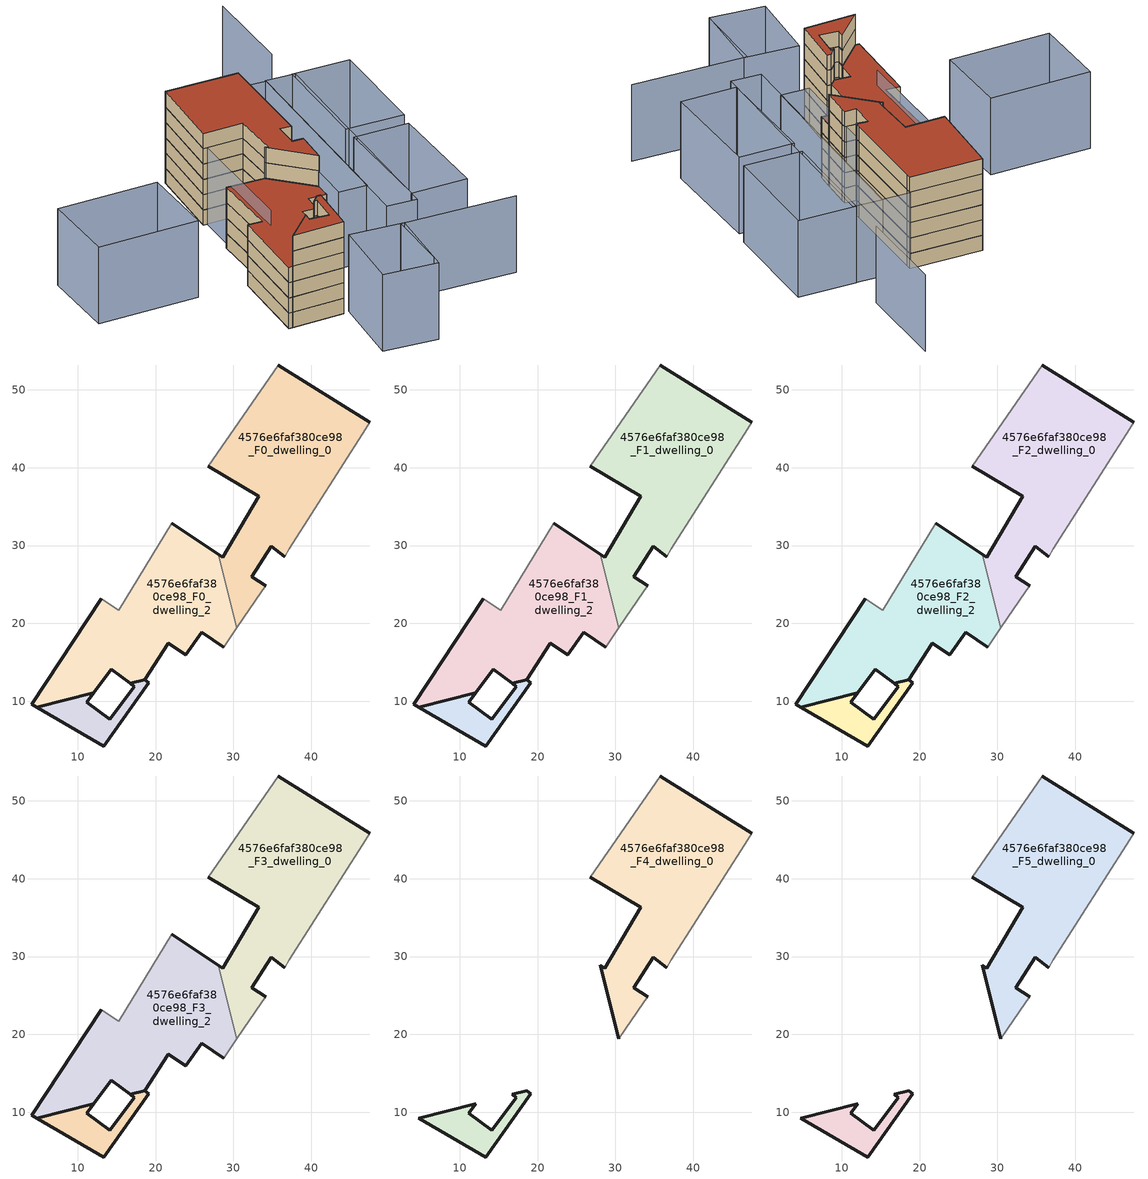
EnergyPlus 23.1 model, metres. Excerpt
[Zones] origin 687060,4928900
4576e6faf380ce98_F0_dwelling_0
 floor ground (EU_floor_Construction): 36.57,28.59 37.2,29.56 47.01,44.99 47.53,45.82 35.78,53.19 26.74,40.21 33.26,36.3 28.63,28.49 28.06,28.86 30.45,19.44 33.67,24.1 34.15,24.83 32.36,26.01 34.84,29.88 z0
 wall outside (EU_wall_Construction): 35.78,53.19 47.53,45.82 / 36.57,28.59 34.84,29.88 32.36,26.01 34.15,24.83 / 28.06,28.86 28.63,28.49 33.26,36.3 26.74,40.21 z0:3
 wall adiabatic (EU_wall_Construction): 47.53,45.82 47.01,44.99 37.2,29.56 36.57,28.59 / 34.15,24.83 33.67,24.1 30.45,19.44 / 26.74,40.21 35.78,53.19 z0:3
 wall to 4576e6faf380ce98_F0_dwelling_2 (EU_wall_Construction): 30.45,19.44 28.06,28.86 z0:3
4576e6faf380ce98_F0_dwelling_1
 floor ground (EU_floor_Construction): 13.33,4.25 19.14,12.35 18.58,12.76 16.74,12.29 17.29,11.88 14.12,7.66 11.17,9.88 12.09,11.12 4.71,9.24 z0
 wall outside (EU_wall_Construction): 12.09,11.12 11.17,9.88 14.12,7.66 17.29,11.88 16.74,12.29 18.58,12.76 19.14,12.35 13.33,4.25 4.71,9.24 12.09,11.11 z0:3
4576e6faf380ce98_F0_dwelling_2
 floor ground (EU_floor_Construction): 28.74,16.95 30.45,19.44 28.06,28.86 22.05,32.84 15.27,21.66 13.01,23.16 4.08,9.61 4.71,9.24 12.09,11.12 14.33,14.11 16.74,12.29 18.58,12.76 21.62,17.46 23.87,15.97 25.93,18.89 z0
 wall outside (EU_wall_Construction): 28.74,16.95 25.93,18.89 23.87,15.97 21.62,17.46 18.58,12.76 16.74,12.29 14.33,14.11 12.09,11.12 4.71,9.24 4.08,9.61 13.01,23.16 / 22.05,32.84 28.06,28.86 z0:3
 wall adiabatic (EU_wall_Construction): 30.45,19.44 28.74,16.95 / 13.01,23.16 15.27,21.66 22.05,32.84 z0:3
4576e6faf380ce98_F1_dwelling_0
 floor to 4576e6faf380ce98_F0_dwelling_0 (EU_floor_Construction): 36.57,28.59 37.2,29.56 47.01,44.99 47.53,45.82 35.78,53.19 26.74,40.21 33.26,36.3 28.63,28.49 28.06,28.86 30.45,19.44 33.67,24.1 34.15,24.83 32.36,26.01 34.84,29.88 z3
 wall outside (EU_wall_Construction): 35.78,53.19 47.53,45.82 / 36.57,28.59 34.84,29.88 32.36,26.01 34.15,24.83 / 28.06,28.86 28.63,28.49 33.26,36.3 26.74,40.21 z3:6
 wall adiabatic (EU_wall_Construction): 47.53,45.82 47.01,44.99 37.2,29.56 36.57,28.59 / 34.15,24.83 33.67,24.1 30.45,19.44 / 26.74,40.21 35.78,53.19 z3:6
 wall to 4576e6faf380ce98_F1_dwelling_2 (EU_wall_Construction): 30.45,19.44 28.06,28.86 z3:6
4576e6faf380ce98_F1_dwelling_1
 floor to 4576e6faf380ce98_F0_dwelling_1 (EU_floor_Construction): 13.33,4.25 19.14,12.35 18.58,12.76 16.74,12.29 17.29,11.88 14.12,7.66 11.17,9.88 12.09,11.12 4.71,9.24 z3
 wall outside (EU_wall_Construction): 12.09,11.12 11.17,9.88 14.12,7.66 17.29,11.88 16.74,12.29 18.58,12.76 19.14,12.35 13.33,4.25 4.71,9.24 12.09,11.11 z3:6
4576e6faf380ce98_F1_dwelling_2
 floor to 4576e6faf380ce98_F0_dwelling_2 (EU_floor_Construction): 28.74,16.95 30.45,19.44 28.06,28.86 22.05,32.84 15.27,21.66 13.01,23.16 4.08,9.61 4.71,9.24 12.09,11.12 14.33,14.11 16.74,12.29 18.58,12.76 21.62,17.46 23.87,15.97 25.93,18.89 z3
 wall outside (EU_wall_Construction): 28.74,16.95 25.93,18.89 23.87,15.97 21.62,17.46 18.58,12.76 16.74,12.29 14.33,14.11 12.09,11.12 4.71,9.24 4.08,9.61 13.01,23.16 / 22.05,32.84 28.06,28.86 z3:6
 wall adiabatic (EU_wall_Construction): 30.45,19.44 28.74,16.95 / 13.01,23.16 15.27,21.66 22.05,32.84 z3:6
4576e6faf380ce98_F2_dwelling_0
 floor to 4576e6faf380ce98_F1_dwelling_0 (EU_floor_Construction): 36.57,28.59 37.2,29.56 47.01,44.99 47.53,45.82 35.78,53.19 26.74,40.21 33.26,36.3 28.63,28.49 28.06,28.86 30.45,19.44 33.67,24.1 34.15,24.83 32.36,26.01 34.84,29.88 z6
 wall outside (EU_wall_Construction): 35.78,53.19 47.53,45.82 / 36.57,28.59 34.84,29.88 32.36,26.01 34.15,24.83 / 28.06,28.86 28.63,28.49 33.26,36.3 26.74,40.21 z6:9
 wall adiabatic (EU_wall_Construction): 47.53,45.82 47.01,44.99 37.2,29.56 36.57,28.59 / 34.15,24.83 33.67,24.1 30.45,19.44 / 26.74,40.21 35.78,53.19 z6:9
 wall to 4576e6faf380ce98_F2_dwelling_2 (EU_wall_Construction): 30.45,19.44 28.06,28.86 z6:9
4576e6faf380ce98_F2_dwelling_1
 floor to 4576e6faf380ce98_F1_dwelling_1 (EU_floor_Construction): 13.33,4.25 19.14,12.35 18.58,12.76 16.74,12.29 17.29,11.88 14.12,7.66 11.17,9.88 12.09,11.12 4.71,9.24 z6
 wall outside (EU_wall_Construction): 12.09,11.12 11.17,9.88 14.12,7.66 17.29,11.88 16.74,12.29 18.58,12.76 19.14,12.35 13.33,4.25 4.71,9.24 12.09,11.11 z6:9
4576e6faf380ce98_F2_dwelling_2
 floor to 4576e6faf380ce98_F1_dwelling_2 (EU_floor_Construction): 28.74,16.95 30.45,19.44 28.06,28.86 22.05,32.84 15.27,21.66 13.01,23.16 4.08,9.61 4.71,9.24 12.09,11.12 14.33,14.11 16.74,12.29 18.58,12.76 21.62,17.46 23.87,15.97 25.93,18.89 z6
 wall outside (EU_wall_Construction): 28.74,16.95 25.93,18.89 23.87,15.97 21.62,17.46 18.58,12.76 16.74,12.29 14.33,14.11 12.09,11.12 4.71,9.24 4.08,9.61 13.01,23.16 / 22.05,32.84 28.06,28.86 z6:9
 wall adiabatic (EU_wall_Construction): 30.45,19.44 28.74,16.95 / 13.01,23.16 15.27,21.66 22.05,32.84 z6:9
4576e6faf380ce98_F3_dwelling_0
 floor to 4576e6faf380ce98_F2_dwelling_0 (EU_floor_Construction): 36.57,28.59 37.2,29.56 47.01,44.99 47.53,45.82 35.78,53.19 26.74,40.21 33.26,36.3 28.63,28.49 28.06,28.86 30.45,19.44 33.67,24.1 34.15,24.83 32.36,26.01 34.84,29.88 z9
 wall outside (EU_wall_Construction): 35.78,53.19 47.53,45.82 / 36.57,28.59 34.84,29.88 32.36,26.01 34.15,24.83 / 28.06,28.86 28.63,28.49 33.26,36.3 26.74,40.21 z9:12
 wall adiabatic (EU_wall_Construction): 47.53,45.82 47.01,44.99 37.2,29.56 36.57,28.59 / 34.15,24.83 33.67,24.1 30.45,19.44 / 26.74,40.21 35.78,53.19 z9:12
 wall to 4576e6faf380ce98_F3_dwelling_2 (EU_wall_Construction): 30.45,19.44 28.06,28.86 z9:12
4576e6faf380ce98_F3_dwelling_1
 floor to 4576e6faf380ce98_F2_dwelling_1 (EU_floor_Construction): 13.33,4.25 19.14,12.35 18.58,12.76 16.74,12.29 17.29,11.88 14.12,7.66 11.17,9.88 12.09,11.12 4.71,9.24 z9
 wall outside (EU_wall_Construction): 12.09,11.12 11.17,9.88 14.12,7.66 17.29,11.88 16.74,12.29 18.58,12.76 19.14,12.35 13.33,4.25 4.71,9.24 12.09,11.11 z9:12
4576e6faf380ce98_F3_dwelling_2
 floor to 4576e6faf380ce98_F2_dwelling_2 (EU_floor_Construction): 28.74,16.95 30.45,19.44 28.06,28.86 22.05,32.84 15.27,21.66 13.01,23.16 4.08,9.61 4.71,9.24 12.09,11.12 14.33,14.11 16.74,12.29 18.58,12.76 21.62,17.46 23.87,15.97 25.93,18.89 z9
 wall outside (EU_wall_Construction): 28.74,16.95 25.93,18.89 23.87,15.97 21.62,17.46 18.58,12.76 16.74,12.29 14.33,14.11 12.09,11.12 4.71,9.24 4.08,9.61 13.01,23.16 / 22.05,32.84 28.06,28.86 z9:12
 wall adiabatic (EU_wall_Construction): 30.45,19.44 28.74,16.95 / 13.01,23.16 15.27,21.66 22.05,32.84 z9:12
 roof outside (EU_roof_Construction): 28.06,28.86 30.45,19.44 28.74,16.95 25.93,18.89 23.87,15.97 21.62,17.46 18.58,12.76 16.74,12.29 14.33,14.11 12.09,11.12 4.71,9.24 4.08,9.61 13.01,23.16 15.27,21.66 22.05,32.84 z12
4576e6faf380ce98_F4_dwelling_0
 floor to 4576e6faf380ce98_F3_dwelling_0 (EU_floor_Construction): 36.57,28.59 37.2,29.56 47.01,44.99 47.53,45.82 35.78,53.19 26.74,40.21 33.26,36.3 28.63,28.49 28.06,28.86 30.45,19.44 33.67,24.1 34.15,24.83 32.36,26.01 34.84,29.88 z12
 wall outside (EU_wall_Construction): 35.78,53.19 47.53,45.82 / 36.57,28.59 34.84,29.88 32.36,26.01 34.15,24.83 / 30.45,19.44 28.06,28.86 28.63,28.49 33.26,36.3 26.74,40.21 z12:15
 wall adiabatic (EU_wall_Construction): 47.53,45.82 47.01,44.99 37.2,29.56 36.57,28.59 / 34.15,24.83 33.67,24.1 30.45,19.44 / 26.74,40.21 35.78,53.19 z12:15
4576e6faf380ce98_F4_dwelling_1
 floor to 4576e6faf380ce98_F3_dwelling_1 (EU_floor_Construction): 13.33,4.25 19.14,12.35 18.58,12.76 16.74,12.29 17.29,11.88 14.12,7.66 11.17,9.88 12.09,11.12 4.71,9.24 z12
 wall outside (EU_wall_Construction): 4.71,9.24 12.09,11.12 11.17,9.88 14.12,7.66 17.29,11.88 16.74,12.29 18.58,12.76 19.14,12.35 13.33,4.25 4.71,9.24 z12:15
4576e6faf380ce98_F5_dwelling_0
 floor to 4576e6faf380ce98_F4_dwelling_0 (EU_floor_Construction): 36.57,28.59 37.2,29.56 47.01,44.99 47.53,45.82 35.78,53.19 26.74,40.21 33.26,36.3 28.63,28.49 28.06,28.86 30.45,19.44 33.67,24.1 34.15,24.83 32.36,26.01 34.84,29.88 z15
 wall outside (EU_wall_Construction): 35.78,53.19 47.53,45.82 / 36.57,28.59 34.84,29.88 32.36,26.01 34.15,24.83 / 30.45,19.44 28.06,28.86 28.63,28.49 33.26,36.3 26.74,40.21 z15:18
 wall adiabatic (EU_wall_Construction): 47.53,45.82 47.01,44.99 37.2,29.56 36.57,28.59 / 34.15,24.83 33.67,24.1 30.45,19.44 / 26.74,40.21 35.78,53.19 z15:18
 roof outside (EU_roof_Construction): 47.53,45.82 47.01,44.99 37.2,29.56 36.57,28.59 34.84,29.88 32.36,26.01 34.15,24.83 33.67,24.1 30.45,19.44 28.06,28.86 28.63,28.49 33.26,36.3 26.74,40.21 35.78,53.19 z18
4576e6faf380ce98_F5_dwelling_1
 floor to 4576e6faf380ce98_F4_dwelling_1 (EU_floor_Construction): 13.33,4.25 19.14,12.35 18.58,12.76 16.74,12.29 17.29,11.88 14.12,7.66 11.17,9.88 12.09,11.12 4.71,9.24 z15
 wall outside (EU_wall_Construction): 4.71,9.24 12.09,11.12 11.17,9.88 14.12,7.66 17.29,11.88 16.74,12.29 18.58,12.76 19.14,12.35 13.33,4.25 4.71,9.24 z15:18
 roof outside (EU_roof_Construction): 19.14,12.35 13.33,4.25 4.71,9.24 12.09,11.12 11.17,9.88 14.12,7.66 17.29,11.88 16.74,12.29 18.58,12.76 z18
shading: 15.23,-12.38 22.26,-1.67 / 22.26,-1.67 40.46,-13.63 / 60.33,46.81 70.15,62.47 / 35.78,53.19 14.73,19.63 / 22.82,-2.05 14.17,-14.03 / 14.17,-14.03 5.8,-7.98 / 5.8,-7.98 14.45,4 / 14.45,4 22.82,-2.05 / 32.02,2.07 43.23,20.33 / 43.23,20.33 52.28,14.77 / 52.28,14.77 41.07,-3.49 / 41.07,-3.49 32.02,2.07 / 26.02,3.38 51.99,43.14 / 51.99,43.14 56.79,40.01 / 56.79,40.01 30.82,0.24 / 30.82,0.24 26.02,3.38 / 52.07,42.97 30.5,9.93 / 30.5,9.93 26.01,12.86 / 26.01,12.86 47.58,45.9 / 47.58,45.9 52.07,42.97 / 54.22,16.93 44.98,22.91 / 44.98,22.91 56.34,40.46 / 56.34,40.46 65.58,34.48 / 65.58,34.48 54.22,16.93 / -3.45,50.95 12.96,41.1 / 12.96,41.1 5.27,28.29 / 5.27,28.29 -11.14,38.14 / -11.14,38.14 -3.45,50.95 z0:15
[Building]
EU S2 Campaign: North Axis=0; Terrain=City; Solar Distribution=FullExterior
[Site:Location]
Bologna: Latitude=44.5; Longitude=11.25; Time Zone=1; Elevation=37
[SizingPeriod:WeatherFileDays]
AnnualSizingPeriod: Begin Month=1; Begin Day of Month=1; End Month=12; End Day of Month=31; Day of Week for Start Day=Monday; Use Weather File Daylight Saving Period=No; Use Weather File Rain and Snow Indicators=No
[MATERIAL]
EU_InternalMass_Material: Roughness=MediumRough; Thickness=0.1; Conductivity=1; Density=1800; Specific Heat=900; Thermal Absorptance=0.9; Solar Absorptance=0.7; Visible Absorptance=0.7
[MATERIAL:NOMASS] Roughness=MediumRough; Thermal Absorptance=0.9; Solar Absorptance=0.7; Visible Absorptance=0.7
Name | Thermal Resistance
EU_wall_NoMass | 0.905828
EU_roof_NoMass | 0.37593
EU_floor_NoMass | 0.67114
[CONSTRUCTION]
EU_wall_Construction: EU_wall_NoMass
EU_roof_Construction: EU_roof_NoMass
EU_floor_Construction: EU_floor_NoMass
EU_InternalMass_Construction: EU_InternalMass_Material
[ZONE] Type=1; Multiplier=1; Ceiling Height=autocalculate; Floor Area=autocalculate; Part of Total Floor Area=Yes
Name | Volume
4576e6faf380ce98_F0_dwelling_0 | 897.546
4576e6faf380ce98_F1_dwelling_0; 4576e6faf380ce98_F2_dwelling_0; 4576e6faf380ce98_F3_dwelling_0; 4576e6faf380ce98_F4_dwelling_0; 4576e6faf380ce98_F5_dwelling_0 | 897.548
4576e6faf380ce98_F0_dwelling_1 | 118.054
4576e6faf380ce98_F1_dwelling_1; 4576e6faf380ce98_F2_dwelling_1; 4576e6faf380ce98_F3_dwelling_1; 4576e6faf380ce98_F4_dwelling_1; 4576e6faf380ce98_F5_dwelling_1 | 118.055
4576e6faf380ce98_F0_dwelling_2 | 779.506
4576e6faf380ce98_F1_dwelling_2; 4576e6faf380ce98_F2_dwelling_2; 4576e6faf380ce98_F3_dwelling_2 | 779.502
[INTERNALMASS] Construction=EU_InternalMass_Construction
Name | Zone or ZoneList | Surface Area
4576e6faf380ce98_F0_dwelling_0_EU_InternalMass | 4576e6faf380ce98_F0_dwelling_0 | 299.182
4576e6faf380ce98_F0_dwelling_1_EU_InternalMass | 4576e6faf380ce98_F0_dwelling_1 | 39.3516
4576e6faf380ce98_F0_dwelling_2_EU_InternalMass | 4576e6faf380ce98_F0_dwelling_2 | 259.835
4576e6faf380ce98_F1_dwelling_0_EU_InternalMass | 4576e6faf380ce98_F1_dwelling_0 | 299.182
4576e6faf380ce98_F1_dwelling_1_EU_InternalMass | 4576e6faf380ce98_F1_dwelling_1 | 39.3516
4576e6faf380ce98_F1_dwelling_2_EU_InternalMass | 4576e6faf380ce98_F1_dwelling_2 | 259.835
4576e6faf380ce98_F2_dwelling_0_EU_InternalMass | 4576e6faf380ce98_F2_dwelling_0 | 299.182
4576e6faf380ce98_F2_dwelling_1_EU_InternalMass | 4576e6faf380ce98_F2_dwelling_1 | 39.3516
4576e6faf380ce98_F2_dwelling_2_EU_InternalMass | 4576e6faf380ce98_F2_dwelling_2 | 259.835
4576e6faf380ce98_F3_dwelling_0_EU_InternalMass | 4576e6faf380ce98_F3_dwelling_0 | 299.182
4576e6faf380ce98_F3_dwelling_1_EU_InternalMass | 4576e6faf380ce98_F3_dwelling_1 | 39.3516
4576e6faf380ce98_F3_dwelling_2_EU_InternalMass | 4576e6faf380ce98_F3_dwelling_2 | 259.835
4576e6faf380ce98_F4_dwelling_0_EU_InternalMass | 4576e6faf380ce98_F4_dwelling_0 | 394.867
4576e6faf380ce98_F4_dwelling_1_EU_InternalMass | 4576e6faf380ce98_F4_dwelling_1 | 203.501
4576e6faf380ce98_F5_dwelling_0_EU_InternalMass | 4576e6faf380ce98_F5_dwelling_0 | 394.867
4576e6faf380ce98_F5_dwelling_1_EU_InternalMass | 4576e6faf380ce98_F5_dwelling_1 | 203.501
[OTHEREQUIPMENT] Fuel Type=Electricity; Design Level Calculation Method=Watts/Area; Power per Zone Floor Area=1; Fraction Latent=0; Fraction Radiant=0; Fraction Lost=0; Carbon Dioxide Generation Rate=0; EndUse Subcategory=EU_Step8_InternalGains
Name | Zone or ZoneList or Space or SpaceList | Schedule
EU_Step8_InternalGain_4576e6faf380ce98_F0_dwelling_0_f000 | 4576e6faf380ce98_F0_dwelling_0 | EU_Step8_GainSchedule_4576e6faf380ce98_F0_dwelling_0_f000
EU_Step8_InternalGain_4576e6faf380ce98_F0_dwelling_1_f000 | 4576e6faf380ce98_F0_dwelling_1 | EU_Step8_GainSchedule_4576e6faf380ce98_F0_dwelling_1_f000
EU_Step8_InternalGain_4576e6faf380ce98_F0_dwelling_2_f000 | 4576e6faf380ce98_F0_dwelling_2 | EU_Step8_GainSchedule_4576e6faf380ce98_F0_dwelling_2_f000
EU_Step8_InternalGain_4576e6faf380ce98_F1_dwelling_0_f000 | 4576e6faf380ce98_F1_dwelling_0 | EU_Step8_GainSchedule_4576e6faf380ce98_F1_dwelling_0_f000
EU_Step8_InternalGain_4576e6faf380ce98_F1_dwelling_1_f000 | 4576e6faf380ce98_F1_dwelling_1 | EU_Step8_GainSchedule_4576e6faf380ce98_F1_dwelling_1_f000
EU_Step8_InternalGain_4576e6faf380ce98_F1_dwelling_2_f000 | 4576e6faf380ce98_F1_dwelling_2 | EU_Step8_GainSchedule_4576e6faf380ce98_F1_dwelling_2_f000
EU_Step8_InternalGain_4576e6faf380ce98_F2_dwelling_0_f000 | 4576e6faf380ce98_F2_dwelling_0 | EU_Step8_GainSchedule_4576e6faf380ce98_F2_dwelling_0_f000
EU_Step8_InternalGain_4576e6faf380ce98_F2_dwelling_1_f000 | 4576e6faf380ce98_F2_dwelling_1 | EU_Step8_GainSchedule_4576e6faf380ce98_F2_dwelling_1_f000
EU_Step8_InternalGain_4576e6faf380ce98_F2_dwelling_2_f000 | 4576e6faf380ce98_F2_dwelling_2 | EU_Step8_GainSchedule_4576e6faf380ce98_F2_dwelling_2_f000
EU_Step8_InternalGain_4576e6faf380ce98_F3_dwelling_0_f000 | 4576e6faf380ce98_F3_dwelling_0 | EU_Step8_GainSchedule_4576e6faf380ce98_F3_dwelling_0_f000
EU_Step8_InternalGain_4576e6faf380ce98_F3_dwelling_1_f000 | 4576e6faf380ce98_F3_dwelling_1 | EU_Step8_GainSchedule_4576e6faf380ce98_F3_dwelling_1_f000
EU_Step8_InternalGain_4576e6faf380ce98_F3_dwelling_2_f000 | 4576e6faf380ce98_F3_dwelling_2 | EU_Step8_GainSchedule_4576e6faf380ce98_F3_dwelling_2_f000
EU_Step8_InternalGain_4576e6faf380ce98_F4_dwelling_0_f000 | 4576e6faf380ce98_F4_dwelling_0 | EU_Step8_GainSchedule_4576e6faf380ce98_F4_dwelling_0_f000
EU_Step8_InternalGain_4576e6faf380ce98_F4_dwelling_1_f000 | 4576e6faf380ce98_F4_dwelling_1 | EU_Step8_GainSchedule_4576e6faf380ce98_F4_dwelling_1_f000
EU_Step8_InternalGain_4576e6faf380ce98_F5_dwelling_0_f000 | 4576e6faf380ce98_F5_dwelling_0 | EU_Step8_GainSchedule_4576e6faf380ce98_F5_dwelling_0_f000
EU_Step8_InternalGain_4576e6faf380ce98_F5_dwelling_1_f000 | 4576e6faf380ce98_F5_dwelling_1 | EU_Step8_GainSchedule_4576e6faf380ce98_F5_dwelling_1_f000
[ZONEVENTILATION:DESIGNFLOWRATE] Schedule=EU_AlwaysOn; Design Flow Rate Calculation Method=AirChanges/Hour; Air Changes per Hour=0.73129; Ventilation Type=Natural; Fan Pressure Rise=0; Fan Total Efficiency=1; Constant Term Coefficient=1; Temperature Term Coefficient=0; Velocity Term Coefficient=0; Velocity Squared Term Coefficient=0; Minimum Indoor Temperature=-100; Maximum Indoor Temperature=100; Delta Temperature=-100; Minimum Outdoor Temperature=-100; Maximum Outdoor Temperature=100; Maximum Wind Speed=40
Name | Zone or ZoneList or Space or SpaceList
EU_ConstantAir_4576e6faf380ce98_F0_dwelling_0 | 4576e6faf380ce98_F0_dwelling_0
EU_ConstantAir_4576e6faf380ce98_F0_dwelling_1 | 4576e6faf380ce98_F0_dwelling_1
EU_ConstantAir_4576e6faf380ce98_F0_dwelling_2 | 4576e6faf380ce98_F0_dwelling_2
EU_ConstantAir_4576e6faf380ce98_F1_dwelling_0 | 4576e6faf380ce98_F1_dwelling_0
EU_ConstantAir_4576e6faf380ce98_F1_dwelling_1 | 4576e6faf380ce98_F1_dwelling_1
EU_ConstantAir_4576e6faf380ce98_F1_dwelling_2 | 4576e6faf380ce98_F1_dwelling_2
EU_ConstantAir_4576e6faf380ce98_F2_dwelling_0 | 4576e6faf380ce98_F2_dwelling_0
EU_ConstantAir_4576e6faf380ce98_F2_dwelling_1 | 4576e6faf380ce98_F2_dwelling_1
EU_ConstantAir_4576e6faf380ce98_F2_dwelling_2 | 4576e6faf380ce98_F2_dwelling_2
EU_ConstantAir_4576e6faf380ce98_F3_dwelling_0 | 4576e6faf380ce98_F3_dwelling_0
EU_ConstantAir_4576e6faf380ce98_F3_dwelling_1 | 4576e6faf380ce98_F3_dwelling_1
EU_ConstantAir_4576e6faf380ce98_F3_dwelling_2 | 4576e6faf380ce98_F3_dwelling_2
EU_ConstantAir_4576e6faf380ce98_F4_dwelling_0 | 4576e6faf380ce98_F4_dwelling_0
EU_ConstantAir_4576e6faf380ce98_F4_dwelling_1 | 4576e6faf380ce98_F4_dwelling_1
EU_ConstantAir_4576e6faf380ce98_F5_dwelling_0 | 4576e6faf380ce98_F5_dwelling_0
EU_ConstantAir_4576e6faf380ce98_F5_dwelling_1 | 4576e6faf380ce98_F5_dwelling_1
[SIZING:ZONE] Zone Cooling Design Supply Air Temperature Input Method=SupplyAirTemperature; Zone Cooling Design Supply Air Temperature=13; Zone Heating Design Supply Air Temperature Input Method=SupplyAirTemperature; Zone Heating Design Supply Air Temperature=50; Zone Cooling Design Supply Air Humidity Ratio=0.008; Zone Heating Design Supply Air Humidity Ratio=0.008; Cooling Design Air Flow Method=DesignDay; Cooling Design Air Flow Rate=0; Cooling Minimum Air Flow per Zone Floor Area=0.000762; Cooling Minimum Air Flow=0; Cooling Minimum Air Flow Fraction=0.2; Heating Design Air Flow Method=DesignDay; Heating Design Air Flow Rate=0; Heating Maximum Air Flow per Zone Floor Area=0.002032; Heating Maximum Air Flow=0.141576; Heating Maximum Air Flow Fraction=0.3; Account for Dedicated Outdoor Air System=No; Dedicated Outdoor Air System Control Strategy=NeutralSupplyAir; Dedicated Outdoor Air Low Setpoint Temperature for Design=autosize; Dedicated Outdoor Air High Setpoint Temperature for Design=autosize; Zone Load Sizing Method=Sensible Load Only No Latent Load; Zone Latent Cooling Design Supply Air Humidity Ratio Input Method=HumidityRatioDifference; Zone Cooling Design Supply Air Humidity Ratio Difference=0.005; Zone Latent Heating Design Supply Air Humidity Ratio Input Method=HumidityRatioDifference; Zone Humidification Design Supply Air Humidity Ratio Difference=0.005
4576e6faf380ce98_F0_dwelling_0; 4576e6faf380ce98_F0_dwelling_1; 4576e6faf380ce98_F0_dwelling_2; 4576e6faf380ce98_F1_dwelling_0; 4576e6faf380ce98_F1_dwelling_1; 4576e6faf380ce98_F1_dwelling_2; 4576e6faf380ce98_F2_dwelling_0; 4576e6faf380ce98_F2_dwelling_1; 4576e6faf380ce98_F2_dwelling_2; 4576e6faf380ce98_F3_dwelling_0; 4576e6faf380ce98_F3_dwelling_1; 4576e6faf380ce98_F3_dwelling_2; 4576e6faf380ce98_F4_dwelling_0; 4576e6faf380ce98_F4_dwelling_1; 4576e6faf380ce98_F5_dwelling_0; 4576e6faf380ce98_F5_dwelling_1
[ThermostatSetpoint:DualSetpoint] Heating Setpoint Temperature Schedule=HVACTemplate-Always 20; Cooling Setpoint Temperature Schedule=HVACTemplate-Always 50
EU_HeatOnly_4576e6faf380ce98_F0_dwelling_0 Dual SP Control; EU_HeatOnly_4576e6faf380ce98_F0_dwelling_1 Dual SP Control; EU_HeatOnly_4576e6faf380ce98_F0_dwelling_2 Dual SP Control; EU_HeatOnly_4576e6faf380ce98_F1_dwelling_0 Dual SP Control; EU_HeatOnly_4576e6faf380ce98_F1_dwelling_1 Dual SP Control; EU_HeatOnly_4576e6faf380ce98_F1_dwelling_2 Dual SP Control; EU_HeatOnly_4576e6faf380ce98_F2_dwelling_0 Dual SP Control; EU_HeatOnly_4576e6faf380ce98_F2_dwelling_1 Dual SP Control; EU_HeatOnly_4576e6faf380ce98_F2_dwelling_2 Dual SP Control; EU_HeatOnly_4576e6faf380ce98_F3_dwelling_0 Dual SP Control; EU_HeatOnly_4576e6faf380ce98_F3_dwelling_1 Dual SP Control; EU_HeatOnly_4576e6faf380ce98_F3_dwelling_2 Dual SP Control; EU_HeatOnly_4576e6faf380ce98_F4_dwelling_0 Dual SP Control; EU_HeatOnly_4576e6faf380ce98_F4_dwelling_1 Dual SP Control; EU_HeatOnly_4576e6faf380ce98_F5_dwelling_0 Dual SP Control; EU_HeatOnly_4576e6faf380ce98_F5_dwelling_1 Dual SP Control
[ZoneControl:Thermostat] Control Type Schedule=HVACTemplate-Always 4
Name | Zone or ZoneList | Control
4576e6faf380ce98_F0_dwelling_0 Thermostat | 4576e6faf380ce98_F0_dwelling_0 | EU_HeatOnly_4576e6faf380ce98_F0_dwelling_0 Dual SP Control
4576e6faf380ce98_F0_dwelling_1 Thermostat | 4576e6faf380ce98_F0_dwelling_1 | EU_HeatOnly_4576e6faf380ce98_F0_dwelling_1 Dual SP Control
4576e6faf380ce98_F0_dwelling_2 Thermostat | 4576e6faf380ce98_F0_dwelling_2 | EU_HeatOnly_4576e6faf380ce98_F0_dwelling_2 Dual SP Control
4576e6faf380ce98_F1_dwelling_0 Thermostat | 4576e6faf380ce98_F1_dwelling_0 | EU_HeatOnly_4576e6faf380ce98_F1_dwelling_0 Dual SP Control
4576e6faf380ce98_F1_dwelling_1 Thermostat | 4576e6faf380ce98_F1_dwelling_1 | EU_HeatOnly_4576e6faf380ce98_F1_dwelling_1 Dual SP Control
4576e6faf380ce98_F1_dwelling_2 Thermostat | 4576e6faf380ce98_F1_dwelling_2 | EU_HeatOnly_4576e6faf380ce98_F1_dwelling_2 Dual SP Control
4576e6faf380ce98_F2_dwelling_0 Thermostat | 4576e6faf380ce98_F2_dwelling_0 | EU_HeatOnly_4576e6faf380ce98_F2_dwelling_0 Dual SP Control
4576e6faf380ce98_F2_dwelling_1 Thermostat | 4576e6faf380ce98_F2_dwelling_1 | EU_HeatOnly_4576e6faf380ce98_F2_dwelling_1 Dual SP Control
4576e6faf380ce98_F2_dwelling_2 Thermostat | 4576e6faf380ce98_F2_dwelling_2 | EU_HeatOnly_4576e6faf380ce98_F2_dwelling_2 Dual SP Control
4576e6faf380ce98_F3_dwelling_0 Thermostat | 4576e6faf380ce98_F3_dwelling_0 | EU_HeatOnly_4576e6faf380ce98_F3_dwelling_0 Dual SP Control
4576e6faf380ce98_F3_dwelling_1 Thermostat | 4576e6faf380ce98_F3_dwelling_1 | EU_HeatOnly_4576e6faf380ce98_F3_dwelling_1 Dual SP Control
4576e6faf380ce98_F3_dwelling_2 Thermostat | 4576e6faf380ce98_F3_dwelling_2 | EU_HeatOnly_4576e6faf380ce98_F3_dwelling_2 Dual SP Control
4576e6faf380ce98_F4_dwelling_0 Thermostat | 4576e6faf380ce98_F4_dwelling_0 | EU_HeatOnly_4576e6faf380ce98_F4_dwelling_0 Dual SP Control
4576e6faf380ce98_F4_dwelling_1 Thermostat | 4576e6faf380ce98_F4_dwelling_1 | EU_HeatOnly_4576e6faf380ce98_F4_dwelling_1 Dual SP Control
4576e6faf380ce98_F5_dwelling_0 Thermostat | 4576e6faf380ce98_F5_dwelling_0 | EU_HeatOnly_4576e6faf380ce98_F5_dwelling_0 Dual SP Control
4576e6faf380ce98_F5_dwelling_1 Thermostat | 4576e6faf380ce98_F5_dwelling_1 | EU_HeatOnly_4576e6faf380ce98_F5_dwelling_1 Dual SP Control
[Zone equipment]
4576e6faf380ce98_F0_dwelling_0: 4576e6faf380ce98_F0_dwelling_0 Ideal Loads Air System
4576e6faf380ce98_F0_dwelling_1: 4576e6faf380ce98_F0_dwelling_1 Ideal Loads Air System
4576e6faf380ce98_F0_dwelling_2: 4576e6faf380ce98_F0_dwelling_2 Ideal Loads Air System
4576e6faf380ce98_F1_dwelling_0: 4576e6faf380ce98_F1_dwelling_0 Ideal Loads Air System
4576e6faf380ce98_F1_dwelling_1: 4576e6faf380ce98_F1_dwelling_1 Ideal Loads Air System
4576e6faf380ce98_F1_dwelling_2: 4576e6faf380ce98_F1_dwelling_2 Ideal Loads Air System
4576e6faf380ce98_F2_dwelling_0: 4576e6faf380ce98_F2_dwelling_0 Ideal Loads Air System
4576e6faf380ce98_F2_dwelling_1: 4576e6faf380ce98_F2_dwelling_1 Ideal Loads Air System
4576e6faf380ce98_F2_dwelling_2: 4576e6faf380ce98_F2_dwelling_2 Ideal Loads Air System
4576e6faf380ce98_F3_dwelling_0: 4576e6faf380ce98_F3_dwelling_0 Ideal Loads Air System
4576e6faf380ce98_F3_dwelling_1: 4576e6faf380ce98_F3_dwelling_1 Ideal Loads Air System
4576e6faf380ce98_F3_dwelling_2: 4576e6faf380ce98_F3_dwelling_2 Ideal Loads Air System
4576e6faf380ce98_F4_dwelling_0: 4576e6faf380ce98_F4_dwelling_0 Ideal Loads Air System
4576e6faf380ce98_F4_dwelling_1: 4576e6faf380ce98_F4_dwelling_1 Ideal Loads Air System
4576e6faf380ce98_F5_dwelling_0: 4576e6faf380ce98_F5_dwelling_0 Ideal Loads Air System
4576e6faf380ce98_F5_dwelling_1: 4576e6faf380ce98_F5_dwelling_1 Ideal Loads Air System
[ZoneHVAC:IdealLoadsAirSystem] Availability Schedule=EU_AlwaysOn; Maximum Heating Supply Air Temperature [C]=50; Minimum Cooling Supply Air Temperature [C]=13; Maximum Heating Supply Air Humidity Ratio [kg-H20/kg-air]=0.0156; Minimum Cooling Supply Air Humidity Ratio [kg-H20/kg-air]=0.0077; Heating Limit=NoLimit; Cooling Limit=NoLimit; Heating Availability Schedule=EU_AlwaysOn; Cooling Availability Schedule=EU_CoolingOff; Dehumidification Control Type=ConstantSensibleHeatRatio; Cooling Sensible Heat Ratio=0.7; Humidification Control Type=None; Demand Controlled Ventilation Type=None; Outdoor Air Economizer Type=NoEconomizer; Heat Recovery Type=None; Sensible Heat Recovery Effectiveness=0.7; Latent Heat Recovery Effectiveness=0.65
4576e6faf380ce98_F0_dwelling_0 Ideal Loads Air System; 4576e6faf380ce98_F0_dwelling_1 Ideal Loads Air System; 4576e6faf380ce98_F0_dwelling_2 Ideal Loads Air System; 4576e6faf380ce98_F1_dwelling_0 Ideal Loads Air System; 4576e6faf380ce98_F1_dwelling_1 Ideal Loads Air System; 4576e6faf380ce98_F1_dwelling_2 Ideal Loads Air System; 4576e6faf380ce98_F2_dwelling_0 Ideal Loads Air System; 4576e6faf380ce98_F2_dwelling_1 Ideal Loads Air System; 4576e6faf380ce98_F2_dwelling_2 Ideal Loads Air System; 4576e6faf380ce98_F3_dwelling_0 Ideal Loads Air System; 4576e6faf380ce98_F3_dwelling_1 Ideal Loads Air System; 4576e6faf380ce98_F3_dwelling_2 Ideal Loads Air System; 4576e6faf380ce98_F4_dwelling_0 Ideal Loads Air System; 4576e6faf380ce98_F4_dwelling_1 Ideal Loads Air System; 4576e6faf380ce98_F5_dwelling_0 Ideal Loads Air System; 4576e6faf380ce98_F5_dwelling_1 Ideal Loads Air System
[SCHEDULE:CONSTANT]
Name | Hourly Value
EU_AlwaysOn | 1
EU_CoolingOff | 0
[SCHEDULE:FILE] Column Number=1; Rows to Skip at Top=0; Number of Hours of Data=8760; Column Separator=Comma; Interpolate to Timestep=No; Minutes per Item=60; Adjust Schedule for Daylight Savings=Yes
Name | File
EU_Step8_GainSchedule_4576e6faf380ce98_F0_dwelling_0_f000 | ../../schedules/4576e6faf380ce98/4576e6faf380ce98_F0_dwelling_0_f000_gain.csv
EU_Step8_GainSchedule_4576e6faf380ce98_F0_dwelling_1_f000 | ../../schedules/4576e6faf380ce98/4576e6faf380ce98_F0_dwelling_1_f000_gain.csv
EU_Step8_GainSchedule_4576e6faf380ce98_F0_dwelling_2_f000 | ../../schedules/4576e6faf380ce98/4576e6faf380ce98_F0_dwelling_2_f000_gain.csv
EU_Step8_GainSchedule_4576e6faf380ce98_F1_dwelling_0_f000 | ../../schedules/4576e6faf380ce98/4576e6faf380ce98_F1_dwelling_0_f000_gain.csv
EU_Step8_GainSchedule_4576e6faf380ce98_F1_dwelling_1_f000 | ../../schedules/4576e6faf380ce98/4576e6faf380ce98_F1_dwelling_1_f000_gain.csv
EU_Step8_GainSchedule_4576e6faf380ce98_F1_dwelling_2_f000 | ../../schedules/4576e6faf380ce98/4576e6faf380ce98_F1_dwelling_2_f000_gain.csv
EU_Step8_GainSchedule_4576e6faf380ce98_F2_dwelling_0_f000 | ../../schedules/4576e6faf380ce98/4576e6faf380ce98_F2_dwelling_0_f000_gain.csv
EU_Step8_GainSchedule_4576e6faf380ce98_F2_dwelling_1_f000 | ../../schedules/4576e6faf380ce98/4576e6faf380ce98_F2_dwelling_1_f000_gain.csv
EU_Step8_GainSchedule_4576e6faf380ce98_F2_dwelling_2_f000 | ../../schedules/4576e6faf380ce98/4576e6faf380ce98_F2_dwelling_2_f000_gain.csv
EU_Step8_GainSchedule_4576e6faf380ce98_F3_dwelling_0_f000 | ../../schedules/4576e6faf380ce98/4576e6faf380ce98_F3_dwelling_0_f000_gain.csv
EU_Step8_GainSchedule_4576e6faf380ce98_F3_dwelling_1_f000 | ../../schedules/4576e6faf380ce98/4576e6faf380ce98_F3_dwelling_1_f000_gain.csv
EU_Step8_GainSchedule_4576e6faf380ce98_F3_dwelling_2_f000 | ../../schedules/4576e6faf380ce98/4576e6faf380ce98_F3_dwelling_2_f000_gain.csv
EU_Step8_GainSchedule_4576e6faf380ce98_F4_dwelling_0_f000 | ../../schedules/4576e6faf380ce98/4576e6faf380ce98_F4_dwelling_0_f000_gain.csv
EU_Step8_GainSchedule_4576e6faf380ce98_F4_dwelling_1_f000 | ../../schedules/4576e6faf380ce98/4576e6faf380ce98_F4_dwelling_1_f000_gain.csv
EU_Step8_GainSchedule_4576e6faf380ce98_F5_dwelling_0_f000 | ../../schedules/4576e6faf380ce98/4576e6faf380ce98_F5_dwelling_0_f000_gain.csv
EU_Step8_GainSchedule_4576e6faf380ce98_F5_dwelling_1_f000 | ../../schedules/4576e6faf380ce98/4576e6faf380ce98_F5_dwelling_1_f000_gain.csv
[Schedule:Compact]
HVACTemplate-Always 20: Through: 12/31, For: AllDays, Until: 24:00, 20
HVACTemplate-Always 50: Through: 12/31, For: AllDays, Until: 24:00, 50
HVACTemplate-Always 4: Through: 12/31, For: AllDays, Until: 24:00, 4
